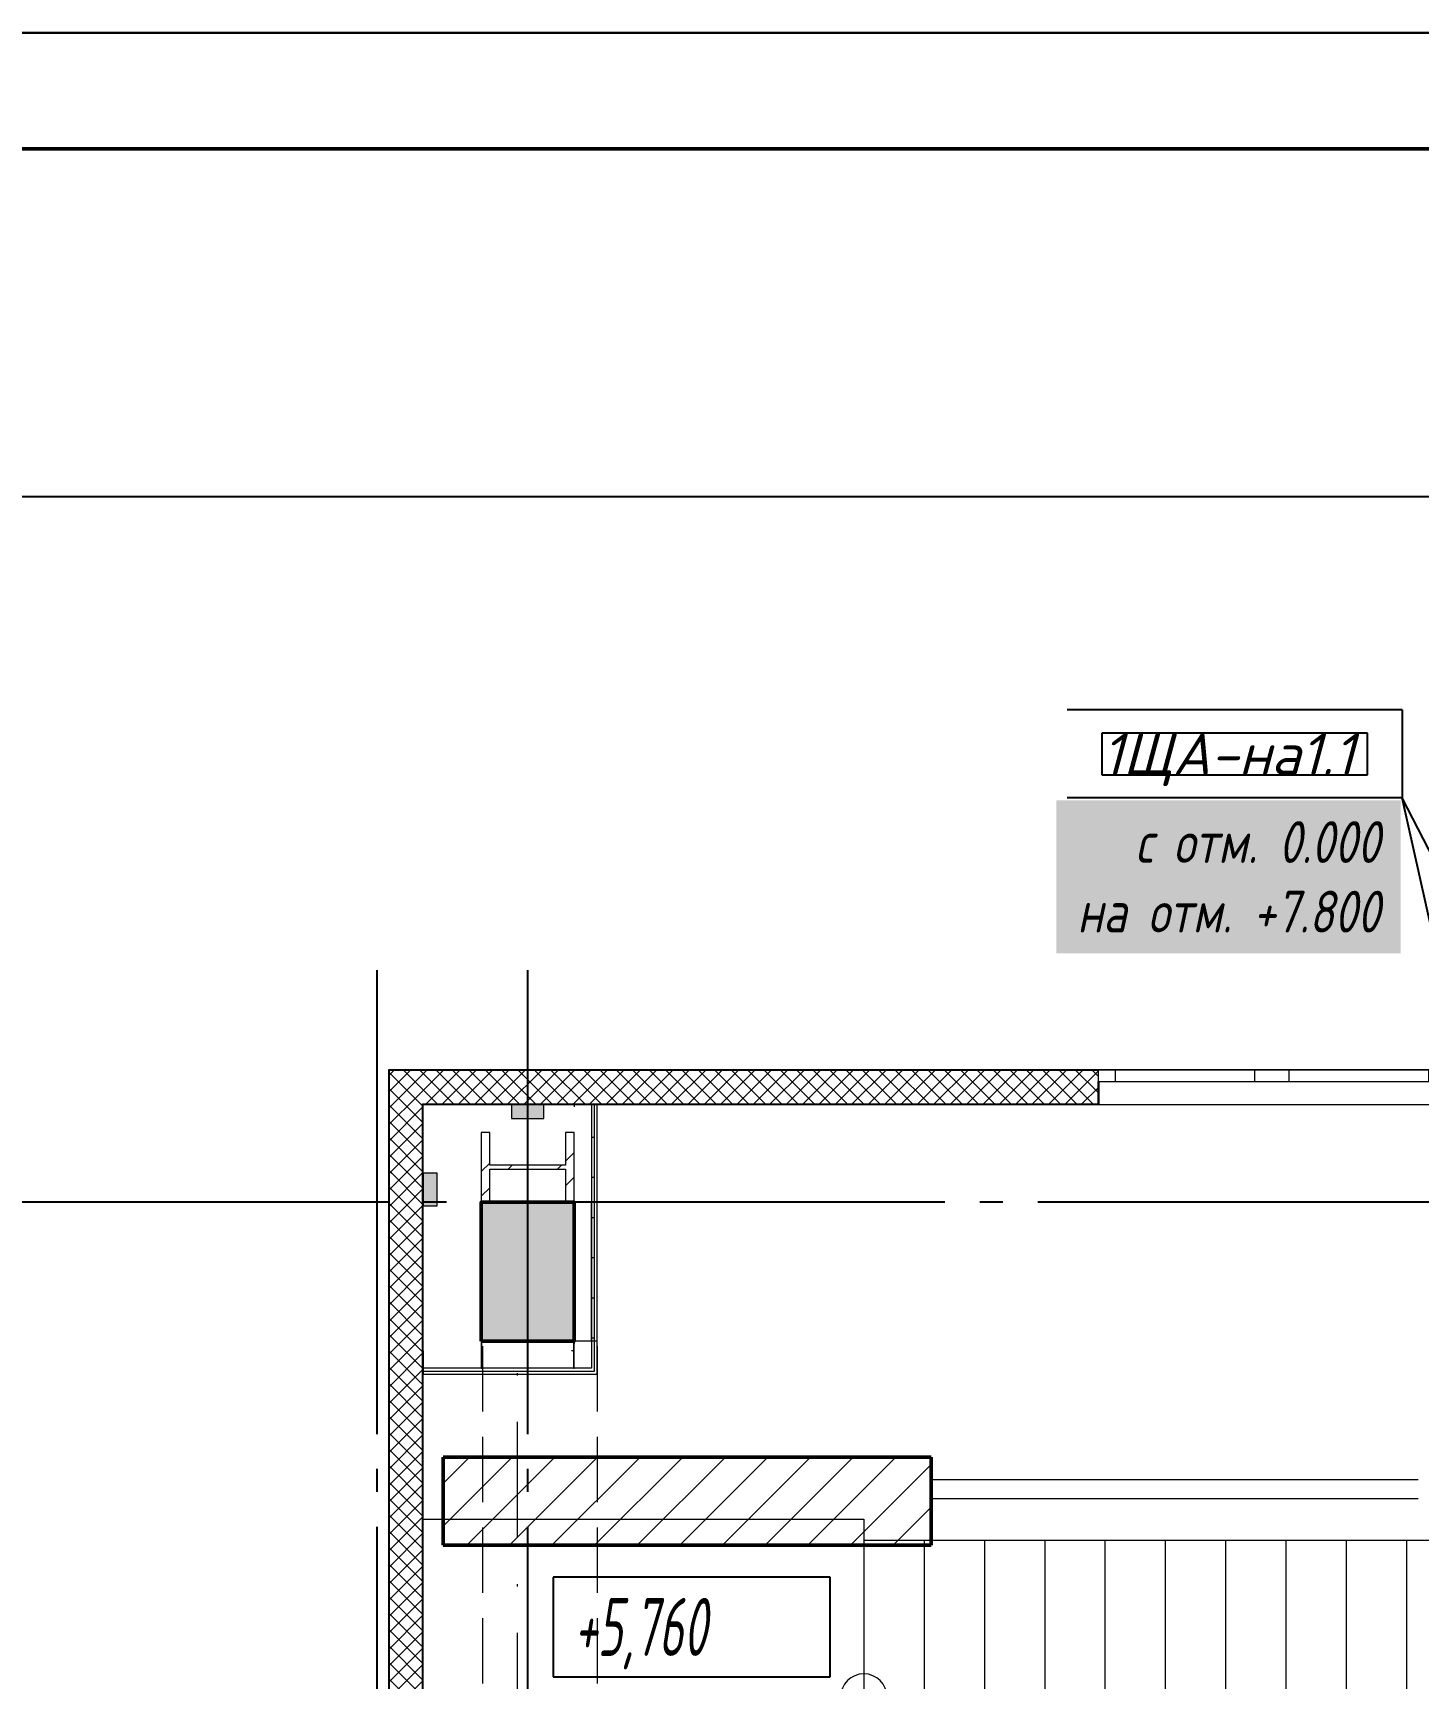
# Model space of a CAD drawing. Header units: millimetres. Extents: x 0 to 1286, y 0 to 420.
# Drawn here: x 76.9 to 136.6, y 349.1 to 420 of the extents above; entities that cross this region are included whole.
import ezdxf

# ---------------------------------------------------------------- set-up
doc = ezdxf.new("R2010")
doc.units = ezdxf.units.MM
for name, pattern in [('ГОСТ 2.303 5', [24, 20, -1.5, 1, -1.5]), ('СПКБ-0000-000-АР#002$0$Achse', [2300, 0, -800, 1500, 0]), ('СПКБ-0000-000-АР#002$0$Невидимая', [391.222223, 282.222223, -109]), ('СПКБ-0000-000-АР#002$0$Штрихпунктирная', [900, 500, -200, 0, -200])]:
    doc.linetypes.add(name, pattern=pattern)
for name, color, linetype in [('Viewport1ForCustomObjects_0', 7, 'Continuous'), ('Viewport2ForCustomObjects_0', 7, 'Continuous'), ('Номер помещения', 7, 'Continuous'), ('Рамка', 7, 'Continuous'), ('СПКБ-0000-000-АР#002$0$Балка', 7, 'Continuous'), ('СПКБ-0000-000-АР#002$0$Колонны новые', 7, 'Continuous'), ('СПКБ-0000-000-АР#002$0$Колонны существующие', 7, 'Continuous'), ('СПКБ-0000-000-АР#002$0$Лестница', 7, 'Continuous'), ('СПКБ-0000-000-АР#002$0$Окна ArchiCAD', 7, 'Continuous'), ('СПКБ-0000-000-АР#002$0$Перекрытие новые', 7, 'Continuous'), ('СПКБ-0000-000-АР#002$0$Стены', 7, 'Continuous'), ('СПКБ-0000-000-АР#002$0$Фахверк', 7, 'Continuous'), ('Строительные оси', 7, 'Continuous'), ('ЭО_АВАРИЙНОЕ ОСВЕЩЕНИЕ', 7, 'Continuous')]:
    doc.layers.add(name, color=color, linetype=linetype)
for name, color, linetype, lineweight in [('СПКБ-0000-000-АР#002$0$Балка_Ном._пера__1', 7, 'Continuous', 13), ('СПКБ-0000-000-АР#002$0$Колонны новые_Ном._пера__20', 1, 'Continuous', 20), ('СПКБ-0000-000-АР#002$0$Колонны существующие_Ном._пера__141', 7, 'Continuous', 50), ('СПКБ-0000-000-АР#002$0$Лестница_Ном._пера__20', 1, 'Continuous', 20), ('СПКБ-0000-000-АР#002$0$Линии_Ном._пера__20', 1, 'Continuous', 20), ('СПКБ-0000-000-АР#002$0$Окна ArchiCAD_Ном._пера__6', 5, 'Continuous', 9), ('СПКБ-0000-000-АР#002$0$Перекрытие новые_Ном._пера__20', 1, 'Continuous', 20), ('СПКБ-0000-000-АР#002$0$Стены_Ном._пера__1', 7, 'Continuous', 13), ('СПКБ-0000-000-АР#002$0$Стены_Ном._пера__20', 1, 'Continuous', 20), ('СПКБ-0000-000-АР#002$0$Фахверк_Ном._пера__1', 7, 'Continuous', 13)]:
    doc.layers.add(name, color=color, linetype=linetype, lineweight=lineweight)
for name, color, linetype, lineweight, true_color in [('СПКБ-0000-000-АР#002$0$Балка_Ном._пера__44', 7, 'Continuous', 18, 0x029e21), ('СПКБ-0000-000-АР#002$0$Колонны новые_Ном._пера__108', 7, 'Continuous', 13, 0xfd8379), ('СПКБ-0000-000-АР#002$0$Колонны существующие_Ном._пера__102', 7, 'Continuous', 13, 0xcccccc), ('СПКБ-0000-000-АР#002$0$Окна ArchiCAD_Ном._пера__68', 7, 'Continuous', 20, 0xfd4435), ('СПКБ-0000-000-АР#002$0$Стены_Ном._пера__58', 7, 'Continuous', 50, 0xdf0000), ('СПКБ-0000-000-АР#002$0$Стены_Ном._пера__68', 7, 'Continuous', 20, 0xfd4435), ('СПКБ-0000-000-АР#002$0$Фахверк_Ном._пера__102', 7, 'Continuous', 13, 0xcccccc)]:
    doc.layers.add(name, color=color, linetype=linetype, lineweight=lineweight, true_color=true_color)
doc.styles.add('1.8', font='isocpeui.ttf', dxfattribs={"height": 1.8})
doc.styles.add('CustomTextStyle120', font='isocpeui.ttf', dxfattribs={"height": 1.8})
doc.styles.add('CustomTextStyle43', font='isocpeui.ttf', dxfattribs={"width": 0.594182, "height": 2.5})
pattern_1 = [(45, (0, 0), (-35.35534, 35.35534), []), (135, (0, 0), (35.35534, 35.35534), [])]
pattern_2 = [(0, (0, 0), (0, 173.2051), [0, -100]), (0, (50, 86.6), (0, 173.2051), [0, -100])]
pattern_3 = [(45, (0, 0), (-159.099, 159.099), []), (45, (-53.03, 53.03), (-159.099, 159.099), [])]

# ---------------------------------------------------------------- blocks, each defined once
blk = doc.blocks.new('*E728')
at = {"layer": 'Номер помещения', "color": 6, "linetype": 'Continuous'}
for p, q in [((-226.527, 232.689), (-238.466, 232.689)), ((-238.466, 232.689), (-238.466, 228.389)), ((-226.527, 228.389), (-226.527, 232.689)), ((-238.466, 228.389), (-226.527, 228.389))]:
    blk.add_line(p, q, dxfattribs=at)
at = {"layer": 'Строительные оси', "color": 3, "linetype": 'ГОСТ 2.303 5', "lineweight": 25}
for p, q in [((-246.069, 258.857), (-246.069, -45.143)), ((-239.569, 258.857), (-239.569, -45.143)), ((186.431, 248.857), (-283.756, 248.857))]:
    blk.add_line(p, q, dxfattribs=at)
at = {"layer": 'Номер помещения', "color": 0, "linetype": 'Continuous', "style": 'CustomTextStyle43', "width": 0.594182}
blk.add_text('+5,760', height=2.5, dxfattribs=at).set_placement((-237.566, 229.289))
blk = doc.blocks.new('СПКБ-0000-000-АР#002$0$Перекрытие_2', base_point=(-24406.7, 23518.7))
at = {"layer": 'СПКБ-0000-000-АР#002$0$Перекрытие новые_Ном._пера__20', "color": 1, "linetype": 'Continuous', "lineweight": 20, "flags": 128}
blk.add_lwpolyline([(-24406.7, 23518.7), (-22506.9, 23518.7), (-22506.9, 20537.4), (-24406.7, 20537.4)], close=True, dxfattribs=at)
blk = doc.blocks.new('СПКБ-0000-000-АР#002$0$Двустворчатое Окно 19')
at = {"layer": 'СПКБ-0000-000-АР#002$0$Окна ArchiCAD_Ном._пера__6', "color": 5, "linetype": 'Continuous', "lineweight": 9}
for p, q in [((-747, 100), (747, 100)), ((-750, 0), (-675, 0)), ((-675, 0), (-675, -50)), ((-675, 0), (-75, 0)), ((-75, -50), (-75, 0)), ((-75, 0), (0, 0)), ((0, 0), (75, 0)), ((75, 0), (75, -50)), ((75, 0), (675, 0)), ((675, -50), (675, 0)), ((675, 0), (750, 0)), ((-750, -50), (750, -50)), ((-675, -50), (-750, -50)), ((-75, -50), (-675, -50)), ((0, -50), (-75, -50)), ((75, -50), (0, -50)), ((675, -50), (75, -50)), ((750, -50), (675, -50))]:
    blk.add_line(p, q, dxfattribs=at)
at = {"layer": 'СПКБ-0000-000-АР#002$0$Окна ArchiCAD_Ном._пера__68', "color": 20, "linetype": 'Continuous', "lineweight": 20, "true_color": 0xfd4435}
for p, q in [((-750, -47), (-750, 0)), ((750, -47), (750, 0)), ((-750, -50), (-750, -47)), ((750, -50), (750, -47))]:
    blk.add_line(p, q, dxfattribs=at)
blk = doc.blocks.new('СПКБ-0000-000-АР#002$0$Стена_1', base_point=(17892.7, 25306.1))
at = {"layer": 'СПКБ-0000-000-АР#002$0$Стены_Ном._пера__68', "linetype": 'Continuous', "lineweight": 20, "true_color": 0xfd4435}
for points in [[(-21496.9, 25456.1), (-24556.7, 25456.1), (-24553.7, 25453.1), (-21496.9, 25453.1)], [(-21496.9, 25306.1), (-21493.9, 25306.1), (-21493.9, 25406.1), (-21496.9, 25406.1), (-21496.9, 25309.1)], [(-24409.7, 25309.1), (-24406.7, 25306.1), (-21496.9, 25306.1), (-21496.9, 25309.1)]]:
    blk.add_hatch(color=20, dxfattribs=at).paths.add_polyline_path(points)
h = blk.add_hatch(dxfattribs=at)
h.set_pattern_fill('СЕТКА_5X5_ДИАГОНАЛЬНАЯ', color=20, style=0, pattern_type=2)
h.set_pattern_definition(pattern_1)
h.paths.add_polyline_path([(-21496.9, 25453.1), (-24553.7, 25453.1), (-24409.7, 25309.1), (-21496.9, 25309.1), (-21496.9, 25406.1)])
at = {"layer": 'СПКБ-0000-000-АР#002$0$Стены_Ном._пера__68', "color": 20, "linetype": 'Continuous', "lineweight": 20, "true_color": 0xfd4435}
for p, q in [((-21496.9, 25453.1), (-24553.7, 25453.1)), ((-21496.9, 25456.1), (-21496.9, 25453.1)), ((-21496.9, 25453.1), (-21496.9, 25406.1)), ((-21496.9, 25406.1), (-21493.9, 25406.1)), ((-21496.9, 25309.1), (-21496.9, 25406.1)), ((-21493.9, 25406.1), (-21493.9, 25306.1)), ((-24409.7, 25309.1), (-21496.9, 25309.1)), ((-21496.9, 25306.1), (-21493.9, 25306.1))]:
    blk.add_line(p, q, dxfattribs=at)
at = {"layer": 'СПКБ-0000-000-АР#002$0$Стены_Ном._пера__68', "color": 20, "linetype": 'Continuous', "lineweight": 20, "true_color": 0xfd4435, "flags": 128}
for points in [[(-21496.9, 25456.1), (-24556.7, 25456.1)], [(-24406.7, 25306.1), (-21496.9, 25306.1)]]:
    blk.add_lwpolyline(points, dxfattribs=at)
at = {"layer": 'СПКБ-0000-000-АР#002$0$Окна ArchiCAD', "color": 5, "linetype": 'Continuous', "lineweight": 9, "xscale": -1, "zscale": 1000, "rotation": 180}
blk.add_blockref('СПКБ-0000-000-АР#002$0$Двустворчатое Окно 19', (-20746.9, 25406.1), dxfattribs=at)
blk = doc.blocks.new('СПКБ-0000-000-АР#002$0$Стена_2', base_point=(-24406.7, 25306.1))
at = {"layer": 'СПКБ-0000-000-АР#002$0$Стены_Ном._пера__68', "linetype": 'Continuous', "lineweight": 20, "true_color": 0xfd4435}
for points in [[(-24556.7, 25456.1), (-24556.7, 25010.1), (-24553.7, 25010.1), (-24553.7, 25453.1)], [(-24406.7, 25010.1), (-24406.7, 25306.1), (-24409.7, 25309.1), (-24409.7, 25010.1)], [(-24556.7, 25010.1), (-24556.7, 24870.1), (-24553.7, 24870.1), (-24553.7, 25010.1)], [(-24409.7, 24870.1), (-24406.9, 24870.1), (-24406.9, 25010.1), (-24409.7, 25010.1)], [(-24556.7, 24870.1), (-24556.7, 18955.7), (-24553.7, 18955.7), (-24553.7, 24870.1)], [(-24406.7, 18955.7), (-24406.7, 24870.1), (-24409.7, 24870.1), (-24409.7, 18955.7)]]:
    blk.add_hatch(color=20, dxfattribs=at).paths.add_polyline_path(points)
h = blk.add_hatch(dxfattribs=at)
h.set_pattern_fill('СЕТКА_5X5_ДИАГОНАЛЬНАЯ', color=20, style=0, pattern_type=2)
h.set_pattern_definition(pattern_1)
h.paths.add_polyline_path([(-24409.7, 25010.1), (-24409.7, 25309.1), (-24553.7, 25453.1), (-24553.7, 25010.1)])
h = blk.add_hatch(dxfattribs=at)
h.set_pattern_fill('СЕТКА_5X5_ДИАГОНАЛЬНАЯ', color=20, style=0, pattern_type=2)
h.set_pattern_definition(pattern_1)
h.paths.add_polyline_path([(-24553.7, 25010.1), (-24553.7, 24870.1), (-24409.7, 24870.1), (-24409.7, 25010.1)])
h = blk.add_hatch(dxfattribs=at)
h.set_pattern_fill('СЕТКА_5X5_ДИАГОНАЛЬНАЯ', color=20, style=0, pattern_type=2)
h.set_pattern_definition(pattern_1)
h.paths.add_polyline_path([(-24409.7, 18955.7), (-24409.7, 24870.1), (-24553.7, 24870.1), (-24553.7, 18955.7)])
at = {"layer": 'СПКБ-0000-000-АР#002$0$Стены_Ном._пера__68', "color": 20, "linetype": 'Continuous', "lineweight": 20, "true_color": 0xfd4435}
for p, q in [((-24553.7, 25453.1), (-24553.7, 25010.1)), ((-24409.7, 25010.1), (-24409.7, 25309.1)), ((-24553.7, 25010.1), (-24553.7, 24870.1)), ((-24409.7, 24870.1), (-24409.7, 25010.1)), ((-24553.7, 24870.1), (-24553.7, 18955.7)), ((-24409.7, 18955.7), (-24409.7, 24870.1))]:
    blk.add_line(p, q, dxfattribs=at)
at = {"layer": 'СПКБ-0000-000-АР#002$0$Стены_Ном._пера__68', "color": 20, "linetype": 'Continuous', "lineweight": 20, "true_color": 0xfd4435, "flags": 128}
for points in [[(-24556.7, 25456.1), (-24556.7, 18335.7)], [(-24406.7, 25010.1), (-24406.7, 25306.1)], [(-24406.7, 18955.7), (-24406.7, 24870.1)]]:
    blk.add_lwpolyline(points, dxfattribs=at)
blk = doc.blocks.new('СПКБ-0000-000-АР#002$0$Стена_56', base_point=(-24320.7, 23785.7))
at = {"layer": 'СПКБ-0000-000-АР#002$0$Стены_Ном._пера__20', "linetype": 'Continuous', "lineweight": 20}
h = blk.add_hatch(dxfattribs=at)
h.set_pattern_fill('КИРПИЧ_ОБЫКНОВЕННЫЙ', color=1, style=0, pattern_type=2)
h.set_pattern_definition([(45, (0, 0), (-91.9239, 91.9239), [])])
h.paths.add_polyline_path([(-24320.7, 23405.7), (-22216.7, 23405.7), (-22216.7, 23785.7), (-24320.7, 23785.7)])
at = {"layer": 'СПКБ-0000-000-АР#002$0$Стены_Ном._пера__58', "color": 12, "linetype": 'Continuous', "lineweight": 50, "true_color": 0xdf0000, "flags": 128}
for points in [[(-22216.7, 23785.7), (-24320.7, 23785.7)], [(-24320.7, 23785.7), (-24320.7, 23405.7)], [(-22216.7, 23405.7), (-22216.7, 23785.7)], [(-24320.7, 23405.7), (-22216.7, 23405.7)]]:
    blk.add_lwpolyline(points, dxfattribs=at)
blk = doc.blocks.new('СПКБ-0000-000-АР#002$0$Стена_97', base_point=(-24406.7, 24244.5))
at = {"layer": 'СПКБ-0000-000-АР#002$0$Стены_Ном._пера__20', "linetype": 'Continuous', "lineweight": 20}
h = blk.add_hatch(dxfattribs=at)
h.set_pattern_fill('ШТУКАТУРКА', color=1, style=0, pattern_type=2)
h.set_pattern_definition(pattern_2)
h.paths.add_polyline_path([(-23681.9, 24169.5), (-24406.7, 24169.5), (-24406.7, 24156.5), (-23668.9, 24156.5)])
h = blk.add_hatch(dxfattribs=at)
h.set_pattern_fill('ШТУКАТУРКА', color=1, style=0, pattern_type=2)
h.set_pattern_definition(pattern_2)
h.paths.add_polyline_path([(-24406.7, 24144.5), (-23656.9, 24144.5), (-23668.9, 24156.5), (-24406.7, 24156.5)])
at = {"layer": 'СПКБ-0000-000-АР#002$0$Стены_Ном._пера__1', "color": 7, "linetype": 'СПКБ-0000-000-АР#002$0$Achse', "lineweight": 13, "flags": 128}
blk.add_lwpolyline([(-23756.9, 24244.5), (-24406.7, 24244.5)], dxfattribs=at)
at = {"layer": 'СПКБ-0000-000-АР#002$0$Стены_Ном._пера__1', "color": 7, "linetype": 'Continuous', "lineweight": 13, "flags": 128}
blk.add_lwpolyline([(-24406.7, 24244.5), (-24406.7, 24169.5)], dxfattribs=at)
at = {"layer": 'СПКБ-0000-000-АР#002$0$Стены_Ном._пера__20', "color": 1, "linetype": 'Continuous', "lineweight": 20, "flags": 128}
for points in [[(-24406.7, 24169.5), (-24406.7, 24156.5)], [(-24406.7, 24156.5), (-24406.7, 24144.5)], [(-24406.7, 24144.5), (-23656.9, 24144.5)]]:
    blk.add_lwpolyline(points, dxfattribs=at)
at = {"layer": 'СПКБ-0000-000-АР#002$0$Стены_Ном._пера__68', "color": 20, "linetype": 'Continuous', "lineweight": 20, "true_color": 0xfd4435}
for p, q in [((-23681.9, 24169.5), (-24406.7, 24169.5)), ((-24406.7, 24156.5), (-23668.9, 24156.5))]:
    blk.add_line(p, q, dxfattribs=at)
blk = doc.blocks.new('СПКБ-0000-000-АР#002$0$Стена_98', base_point=(-23756.9, 24244.5))
at = {"layer": 'СПКБ-0000-000-АР#002$0$Стены_Ном._пера__20', "linetype": 'Continuous', "lineweight": 20}
h = blk.add_hatch(dxfattribs=at)
h.set_pattern_fill('ШТУКАТУРКА', color=1, style=0, pattern_type=2)
h.set_pattern_definition(pattern_2)
h.paths.add_polyline_path([(-23681.9, 25306.1), (-23681.9, 24885.7), (-23668.9, 24885.7), (-23668.9, 25306.1)])
h = blk.add_hatch(dxfattribs=at)
h.set_pattern_fill('ШТУКАТУРКА', color=1, style=0, pattern_type=2)
h.set_pattern_definition(pattern_2)
h.paths.add_polyline_path([(-23656.9, 24885.7), (-23656.9, 25306.1), (-23668.9, 25306.1), (-23668.9, 24885.7)])
h = blk.add_hatch(dxfattribs=at)
h.set_pattern_fill('ШТУКАТУРКА', color=1, style=0, pattern_type=2)
h.set_pattern_definition(pattern_2)
h.paths.add_polyline_path([(-23668.9, 24285.7), (-23668.9, 24885.7), (-23681.9, 24885.7), (-23681.9, 24285.7)])
h = blk.add_hatch(dxfattribs=at)
h.set_pattern_fill('ШТУКАТУРКА', color=1, style=0, pattern_type=2)
h.set_pattern_definition(pattern_2)
h.paths.add_polyline_path([(-23656.9, 24285.7), (-23656.9, 24885.7), (-23668.9, 24885.7), (-23668.9, 24285.7)])
h = blk.add_hatch(dxfattribs=at)
h.set_pattern_fill('ШТУКАТУРКА', color=1, style=0, pattern_type=2)
h.set_pattern_definition(pattern_2)
h.paths.add_polyline_path([(-23681.9, 24285.7), (-23681.9, 24169.5), (-23668.9, 24156.5), (-23668.9, 24285.7)])
h = blk.add_hatch(dxfattribs=at)
h.set_pattern_fill('ШТУКАТУРКА', color=1, style=0, pattern_type=2)
h.set_pattern_definition(pattern_2)
h.paths.add_polyline_path([(-23656.9, 24144.5), (-23656.9, 24285.7), (-23668.9, 24285.7), (-23668.9, 24156.5)])
at = {"layer": 'СПКБ-0000-000-АР#002$0$Стены_Ном._пера__1', "color": 7, "linetype": 'Continuous', "lineweight": 13, "flags": 128}
blk.add_lwpolyline([(-23756.9, 25306.1), (-23681.9, 25306.1)], dxfattribs=at)
at = {"layer": 'СПКБ-0000-000-АР#002$0$Стены_Ном._пера__1', "color": 7, "linetype": 'СПКБ-0000-000-АР#002$0$Achse', "lineweight": 13, "flags": 128}
for points in [[(-23756.9, 25306.1), (-23756.9, 24885.7)], [(-23756.9, 24285.7), (-23756.9, 24244.5)]]:
    blk.add_lwpolyline(points, dxfattribs=at)
at = {"layer": 'СПКБ-0000-000-АР#002$0$Стены_Ном._пера__20', "color": 1, "linetype": 'Continuous', "lineweight": 20, "flags": 128}
for points in [[(-23681.9, 25306.1), (-23668.9, 25306.1)], [(-23668.9, 25306.1), (-23656.9, 25306.1)], [(-23656.9, 24144.5), (-23656.9, 25306.1)]]:
    blk.add_lwpolyline(points, dxfattribs=at)
at = {"layer": 'СПКБ-0000-000-АР#002$0$Стены_Ном._пера__68', "color": 20, "linetype": 'Continuous', "lineweight": 20, "true_color": 0xfd4435}
for p, q in [((-23681.9, 25306.1), (-23681.9, 24885.7)), ((-23668.9, 24885.7), (-23668.9, 25306.1)), ((-23681.9, 24285.7), (-23681.9, 24885.7)), ((-23681.9, 24885.7), (-23681.9, 24285.7)), ((-23668.9, 24285.7), (-23668.9, 24885.7)), ((-23681.9, 24285.7), (-23681.9, 24169.5)), ((-23668.9, 24156.5), (-23668.9, 24285.7))]:
    blk.add_line(p, q, dxfattribs=at)
blk = doc.blocks.new('СПКБ-0000-000-АР#002$0$Колонна_12', base_point=(-23956.9, 24585.7))
at = {"layer": 'СПКБ-0000-000-АР#002$0$Колонны существующие_Ном._пера__102', "linetype": 'Continuous', "lineweight": 13, "true_color": 0xcccccc}
blk.add_hatch(color=254, dxfattribs=at).paths.add_polyline_path([(-24156.9, 24285.7), (-23756.9, 24285.7), (-23756.9, 24885.7), (-24156.9, 24885.7)])
at = {"layer": 'СПКБ-0000-000-АР#002$0$Колонны существующие_Ном._пера__141', "color": 7, "linetype": 'Continuous', "lineweight": 50, "flags": 128}
blk.add_lwpolyline([(-24156.9, 24285.7), (-23756.9, 24285.7), (-23756.9, 24885.7), (-24156.9, 24885.7)], close=True, dxfattribs=at)
blk = doc.blocks.new('СПКБ-0000-000-АР#002$0$Колонна_85', base_point=(-23956.9, 25035.7))
at = {"layer": 'СПКБ-0000-000-АР#002$0$Колонны новые_Ном._пера__108', "linetype": 'Continuous', "lineweight": 13, "true_color": 0xfd8379}
h = blk.add_hatch(dxfattribs=at)
h.set_pattern_fill('СТАЛЬ', color=11, style=0, pattern_type=2)
h.set_pattern_definition(pattern_3)
h.paths.add_polyline_path([(-23756.9, 25185.7), (-23793.5, 25185.7), (-23793.5, 25044.5), (-24120.2, 25044.5), (-24120.2, 25185.7), (-24156.9, 25185.7), (-24156.9, 24885.7), (-24120.2, 24885.7), (-24120.2, 25027), (-23793.5, 25027), (-23793.5, 24885.7), (-23756.9, 24885.7)])
at = {"layer": 'СПКБ-0000-000-АР#002$0$Колонны новые_Ном._пера__20', "color": 1, "linetype": 'Continuous', "lineweight": 20}
for p, q in [((-24120.2, 25185.7), (-24156.9, 25185.7)), ((-24156.9, 25185.7), (-24156.9, 24885.7)), ((-24120.2, 25044.5), (-24120.2, 25185.7)), ((-23756.9, 25185.7), (-23793.5, 25185.7)), ((-23793.5, 25185.7), (-23793.5, 25044.5)), ((-23756.9, 24885.7), (-23756.9, 25185.7)), ((-23793.5, 25044.5), (-24120.2, 25044.5)), ((-24120.2, 24885.7), (-24120.2, 25027)), ((-24120.2, 25027), (-23793.5, 25027)), ((-23793.5, 25027), (-23793.5, 24885.7)), ((-24156.9, 24885.7), (-24120.2, 24885.7)), ((-23793.5, 24885.7), (-23756.9, 24885.7))]:
    blk.add_line(p, q, dxfattribs=at)
blk = doc.blocks.new('СПКБ-0000-000-АР#002$0$Колонна_86', base_point=(-24156.9, 24228.2))
at = {"layer": 'СПКБ-0000-000-АР#002$0$Колонны новые_Ном._пера__108', "linetype": 'Continuous', "lineweight": 13, "true_color": 0xfd8379}
h = blk.add_hatch(dxfattribs=at)
h.set_pattern_fill('СТАЛЬ', color=11, style=0, pattern_type=2)
h.set_pattern_definition(pattern_3)
h.paths.add_polyline_path([(-23756.9, 24169.4), (-23756.9, 24282.4), (-23756.9, 24284.4), (-23758.9, 24284.4), (-24154.9, 24284.4), (-24156.9, 24284.4), (-24156.9, 24282.4), (-24156.9, 24169.4), (-24154.9, 24169.4), (-24154.9, 24282.4), (-23758.9, 24282.4), (-23758.9, 24169.4)])
at = {"layer": 'СПКБ-0000-000-АР#002$0$Колонны новые_Ном._пера__20', "color": 1, "linetype": 'Continuous', "lineweight": 20}
for p, q in [((-24154.9, 24284.4), (-24156.9, 24284.4)), ((-24156.9, 24284.4), (-24156.9, 24282.4)), ((-24156.9, 24282.4), (-24156.9, 24169.4)), ((-23758.9, 24284.4), (-24154.9, 24284.4)), ((-24154.9, 24169.4), (-24154.9, 24282.4)), ((-24154.9, 24282.4), (-23758.9, 24282.4)), ((-23756.9, 24284.4), (-23758.9, 24284.4)), ((-23758.9, 24282.4), (-23758.9, 24169.4)), ((-23756.9, 24282.4), (-23756.9, 24284.4)), ((-23756.9, 24169.4), (-23756.9, 24282.4)), ((-24156.9, 24169.4), (-24154.9, 24169.4)), ((-23758.9, 24169.4), (-23756.9, 24169.4))]:
    blk.add_line(p, q, dxfattribs=at)
blk = doc.blocks.new('СПКБ-0000-000-АР#002$0$Лестничный Марш ЖБ 19_2')
at = {"layer": 'СПКБ-0000-000-АР#002$0$Лестница_Ном._пера__20', "color": 1, "linetype": 'Continuous', "lineweight": 20}
for p, q in [((1350, 2860), (0, 2860)), ((0, 2860), (0, 0)), ((675, 2860), (475, 2660)), ((675, 0), (675, 2860)), ((875, 2660), (675, 2860)), ((1350, 0), (1350, 2860)), ((0, 2600), (1350, 2600)), ((0, 2340), (1350, 2340)), ((0, 2080), (1350, 2080)), ((0, 1820), (1350, 1820)), ((0, 1560), (1350, 1560)), ((0, 1300), (1350, 1300)), ((0, 1040), (1350, 1040)), ((0, 780), (1350, 780)), ((0, 520), (1350, 520)), ((0, 260), (1350, 260)), ((0, 0), (1350, 0))]:
    blk.add_line(p, q, dxfattribs=at)
for start, end in [(0, 180), (180, 0)]:
    blk.add_arc((675, 0), 100, start, end, dxfattribs=at)
blk = doc.blocks.new('СПКБ-0000-000-АР#002$0$Балка_1', base_point=(-23999.9, 16158.5))
at = {"layer": 'СПКБ-0000-000-АР#002$0$Балка_Ном._пера__1', "color": 7, "linetype": 'СПКБ-0000-000-АР#002$0$Невидимая', "lineweight": 13}
for p, q in [((-23654.9, 24285.7), (-24149.9, 24285.7)), ((-24149.9, 16158.5), (-24149.9, 24285.7)), ((-23654.9, 16158.5), (-23654.9, 24285.7))]:
    blk.add_line(p, q, dxfattribs=at)
at = {"layer": 'СПКБ-0000-000-АР#002$0$Балка_Ном._пера__44', "color": 104, "linetype": 'СПКБ-0000-000-АР#002$0$Штрихпунктирная', "lineweight": 18, "true_color": 0x029e21}
blk.add_line((-23999.9, 16158.5), (-23999.9, 24285.7), dxfattribs=at)
blk = doc.blocks.new('СПКБ-0000-000-АР#002$0$Колонна_148', base_point=(-23956.9, 25275.7))
at = {"layer": 'СПКБ-0000-000-АР#002$0$Фахверк_Ном._пера__102', "linetype": 'Continuous', "lineweight": 13, "true_color": 0xcccccc}
blk.add_hatch(color=254, dxfattribs=at).paths.add_polyline_path([(-23886.9, 25305.7), (-24026.9, 25305.7), (-24026.9, 25245.7), (-23886.9, 25245.7)])
at = {"layer": 'СПКБ-0000-000-АР#002$0$Фахверк_Ном._пера__1', "color": 7, "linetype": 'Continuous', "lineweight": 13, "flags": 128}
blk.add_lwpolyline([(-23886.9, 25305.7), (-24026.9, 25305.7), (-24026.9, 25245.7), (-23886.9, 25245.7)], close=True, dxfattribs=at)
blk = doc.blocks.new('СПКБ-0000-000-АР#002$0$Колонна_149', base_point=(-24376.9, 24940.1))
at = {"layer": 'СПКБ-0000-000-АР#002$0$Фахверк_Ном._пера__102', "linetype": 'Continuous', "lineweight": 13, "true_color": 0xcccccc}
blk.add_hatch(color=254, dxfattribs=at).paths.add_polyline_path([(-24406.9, 25010.1), (-24406.9, 24870.1), (-24346.9, 24870.1), (-24346.9, 25010.1)])
at = {"layer": 'СПКБ-0000-000-АР#002$0$Фахверк_Ном._пера__1', "color": 7, "linetype": 'Continuous', "lineweight": 13, "flags": 128}
blk.add_lwpolyline([(-24406.9, 25010.1), (-24406.9, 24870.1), (-24346.9, 24870.1), (-24346.9, 25010.1)], close=True, dxfattribs=at)
blk = doc.blocks.new('*E727')
at = {"layer": 'СПКБ-0000-000-АР#002$0$Линии_Ном._пера__20', "color": 1, "linetype": 'Continuous', "lineweight": 20}
for p, q in [((75.154, 285.538), (54.151, 285.538)), ((75.154, 284.717), (54.151, 284.717))]:
    blk.add_line(p, q, dxfattribs=at)
at = {"layer": 'СПКБ-0000-000-АР#002$0$Балка', "color": 7, "lineweight": 13, "xscale": 0.01, "yscale": 0.01, "zscale": 0.01}
blk.add_blockref('СПКБ-0000-000-АР#002$0$Балка_1', (36.32, 210.242), dxfattribs=at)
at = {"layer": 'СПКБ-0000-000-АР#002$0$Колонны новые', "color": 1, "lineweight": 20, "xscale": 0.01, "yscale": 0.01, "zscale": 0.01}
for name, p in [('СПКБ-0000-000-АР#002$0$Колонна_85', (36.75, 299.015)), ('СПКБ-0000-000-АР#002$0$Колонна_86', (34.75, 290.94))]:
    blk.add_blockref(name, p, dxfattribs=at)
at = {"layer": 'СПКБ-0000-000-АР#002$0$Колонны существующие', "color": 7, "lineweight": 50, "xscale": 0.01, "yscale": 0.01, "zscale": 0.01}
blk.add_blockref('СПКБ-0000-000-АР#002$0$Колонна_12', (36.75, 294.515), dxfattribs=at)
at = {"layer": 'СПКБ-0000-000-АР#002$0$Лестница', "color": 161, "linetype": 'Continuous', "lineweight": 20, "true_color": 0xaaaaff, "xscale": 0.01, "yscale": 0.01, "zscale": 10, "rotation": 270}
blk.add_blockref('СПКБ-0000-000-АР#002$0$Лестничный Марш ЖБ 19_2', (51.25, 282.923), dxfattribs=at)
at = {"layer": 'СПКБ-0000-000-АР#002$0$Перекрытие новые', "color": 1, "linetype": 'Continuous', "lineweight": 20, "xscale": 0.01, "yscale": 0.01, "zscale": 0.01}
blk.add_blockref('СПКБ-0000-000-АР#002$0$Перекрытие_2', (32.251, 283.844), dxfattribs=at)
at = {"layer": 'СПКБ-0000-000-АР#002$0$Стены', "color": 20, "lineweight": 20, "true_color": 0xfd4435, "xscale": 0.01, "yscale": 0.01, "zscale": 0.01}
for name, p in [('СПКБ-0000-000-АР#002$0$Стена_1', (455.245, 301.719)), ('СПКБ-0000-000-АР#002$0$Стена_2', (32.251, 301.719))]:
    blk.add_blockref(name, p, dxfattribs=at)
at = {"layer": 'СПКБ-0000-000-АР#002$0$Стены', "color": 12, "lineweight": 50, "true_color": 0xdf0000, "xscale": 0.01, "yscale": 0.01, "zscale": 0.01}
for name, p in [('СПКБ-0000-000-АР#002$0$Стена_98', (38.75, 291.102)), ('СПКБ-0000-000-АР#002$0$Стена_97', (32.251, 291.102)), ('СПКБ-0000-000-АР#002$0$Стена_56', (33.111, 286.515))]:
    blk.add_blockref(name, p, dxfattribs=at)
at = {"layer": 'СПКБ-0000-000-АР#002$0$Фахверк', "color": 7, "lineweight": 13, "xscale": 0.01, "yscale": 0.01, "zscale": 0.01}
for name, p in [('СПКБ-0000-000-АР#002$0$Колонна_148', (36.75, 301.415)), ('СПКБ-0000-000-АР#002$0$Колонна_149', (32.55, 298.058))]:
    blk.add_blockref(name, p, dxfattribs=at)
blk = doc.blocks.new('CustomObjectsInViewport1_0')
at = {"layer": 'ЭО_АВАРИЙНОЕ ОСВЕЩЕНИЕ'}
for p, q in [((135.908, 390.811), (121.459, 390.811)), ((135.908, 390.811), (135.908, 387.011)), ((135.908, 387.011), (121.459, 387.011)), ((135.908, 387.011), (132.908, 387.011)), ((162.044, 336.146), (135.908, 387.011)), ((149.493, 326.054), (135.908, 387.011))]:
    blk.add_line(p, q, dxfattribs=at)
at = {"layer": 'ЭО_АВАРИЙНОЕ ОСВЕЩЕНИЕ', "color": 7, "true_color": 0xffffff}
for p, q in [((134.408, 389.811), (122.959, 389.811)), ((122.959, 389.811), (122.959, 388.011)), ((134.408, 388.011), (134.408, 389.811)), ((122.959, 388.011), (134.408, 388.011)), ((122.959, 388.011), (122.959, 388.011))]:
    blk.add_line(p, q, dxfattribs=at)
at = {"layer": 'ЭО_АВАРИЙНОЕ ОСВЕЩЕНИЕ', "style": 'CustomTextStyle120'}
blk.add_text('1ЩА-на1.1', height=1.8, dxfattribs=at).set_placement((122.959, 388.011))

msp = doc.modelspace()

# ---------------------------------------------------------------- linework, layer by layer
at = {"layer": 'Defpoints', "linetype": 'Continuous'}
msp.add_lwpolyline([(35, 56.586), (637.188, 56.586), (637.188, 400), (35, 400)], close=True, dxfattribs=at)
at = {"layer": 'Рамка', "lineweight": 30}
msp.add_lwpolyline([(891, 0), (0, 0), (0, 420), (891, 420)], close=True, dxfattribs=at)
at = {"layer": 'Рамка', "lineweight": 50}
msp.add_lwpolyline([(886, 5), (886, 415), (20, 415), (20, 5)], close=True, dxfattribs=at)

# ---------------------------------------------------------------- block references
msp.add_blockref('*E727', (61.438, 72.071))
at = {"layer": 'Viewport1ForCustomObjects_0'}
msp.add_blockref('CustomObjectsInViewport1_0', (0, 0), dxfattribs=at)
at = {"layer": 'Viewport2ForCustomObjects_0'}
msp.add_blockref('*E728', (337.756, 120.729), dxfattribs=at)

# ---------------------------------------------------------------- texts
at = {"layer": 'ЭО_АВАРИЙНОЕ ОСВЕЩЕНИЕ', "insert": (134.946, 386.011), "char_height": 1.8, "attachment_point": 3, "style": '1.8', "bg_fill": 1, "box_fill_scale": 1.5, "bg_fill_color": 7, "bg_fill_true_color": 16777215, "bg_fill_transparency": 0}
msp.add_mtext('{\\W0.8;с отм. 0.000\\Pна отм. +7.800}', dxfattribs=at)

doc.saveas('drawing.dxf')
